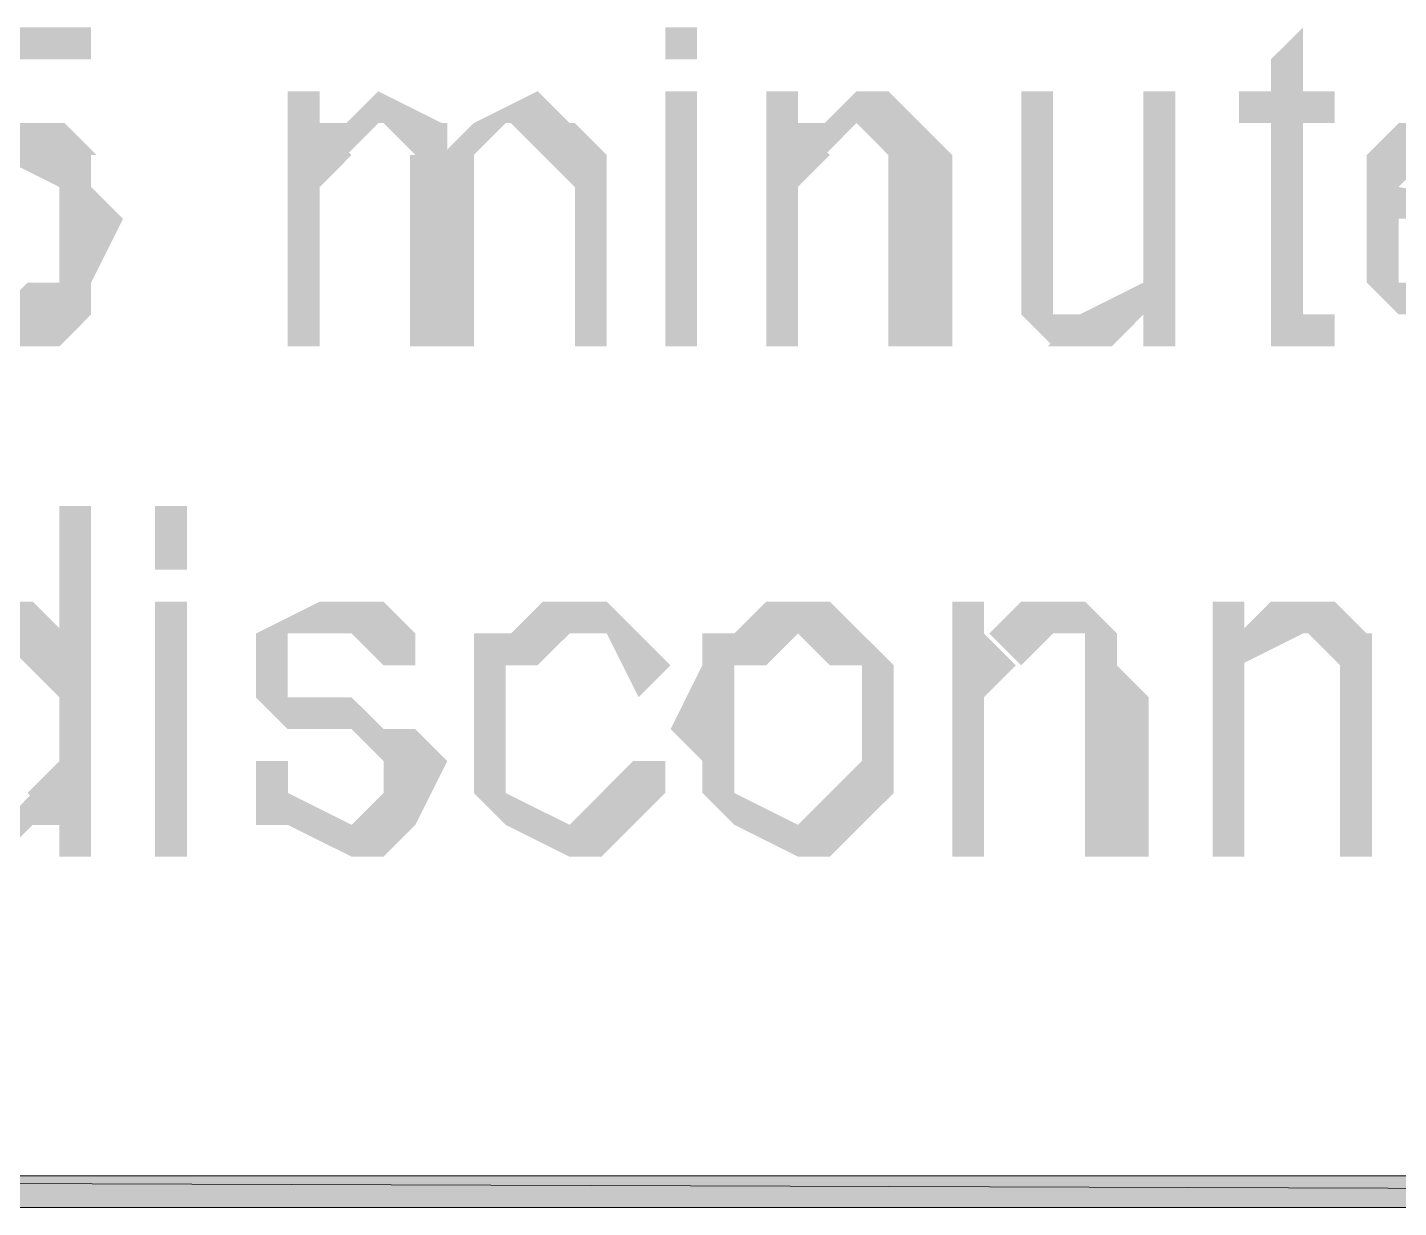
# Model space of a CAD drawing. Header units: millimetres. Extents: x 41 to 1635, y 11 to 1528.
# Drawn here: x 1462.13 to 1480.17, y 1135.36 to 1150.87 of the extents above; entities that cross this region are included whole.
import ezdxf

# ---------------------------------------------------------------- set-up
doc = ezdxf.new("R2010")
doc.units = ezdxf.units.MM
doc.header["$LTSCALE"] = 8
for name, color, linetype in [('1', 7, 'CONTINUOUS'), ('PDF2_Geometry', 7, 'CONTINUOUS'), ('PDF2_Solid Fills', 7, 'CONTINUOUS')]:
    doc.layers.add(name, color=color, linetype=linetype)

# ---------------------------------------------------------------- blocks, each defined once
blk = doc.blocks.new('Sinee')
at = {"layer": 'PDF2_Solid Fills', "transparency": 33554559}
for points in [[(218.049, -377.061), (215.953, -377.061), (215.533, -379.158), (215.953, -379.158), (216.372, -378.739), (218.049, -378.739), (216.372, -378.739), (216.372, -377.48), (218.049, -377.48)], [(233.985, -377.061), (233.565, -377.48), (233.565, -377.9), (233.146, -377.9), (233.146, -378.319), (233.565, -378.319), (233.565, -380.835), (233.985, -380.835), (233.985, -378.319), (234.404, -378.319), (234.404, -377.9), (233.985, -377.9)], [(221.055, -377.9), (220.635, -377.9), (220.635, -381.255), (221.055, -381.255), (221.055, -379.158), (221.474, -378.739), (221.055, -378.319)], [(221.824, -377.9), (221.404, -378.319), (220.985, -378.319), (221.404, -378.739), (221.824, -378.319), (222.662, -378.319)], [(223.92, -377.9), (223.082, -378.319), (222.662, -378.739), (222.243, -378.739), (222.243, -381.255), (223.082, -381.255), (223.082, -378.739), (223.501, -378.319), (224.34, -378.319)], [(227.345, -377.9), (226.926, -377.9), (226.926, -381.255), (227.345, -381.255), (227.345, -379.158), (227.764, -378.739), (227.345, -378.319)], [(228.114, -377.9), (227.695, -378.319), (227.275, -378.319), (227.695, -378.739), (228.114, -378.319), (228.953, -378.319), (228.533, -377.9)], [(230.7, -377.9), (230.281, -377.9), (230.281, -380.835), (230.7, -381.255), (231.119, -380.835), (230.7, -380.835), (230.7, -379.577)], [(217.281, -378.319), (216.861, -378.319), (216.442, -378.739), (218.119, -378.739), (217.7, -378.319)], [(224.41, -378.319), (223.571, -378.319), (224.41, -379.158), (224.41, -381.255), (224.829, -381.255), (224.829, -378.739)], [(228.953, -378.319), (228.114, -378.319), (228.533, -378.739), (228.533, -381.255), (229.372, -381.255), (229.372, -378.739)], [(235.243, -378.319), (234.823, -378.739), (234.823, -380.416), (235.243, -380.835), (236.081, -380.835), (235.662, -380.416), (235.243, -380.416), (235.243, -379.577), (237.339, -379.577), (235.243, -379.158), (236.081, -378.319)], [(218.049, -378.739), (216.791, -378.739), (217.63, -379.158), (217.63, -380.416), (217.211, -380.416), (216.791, -380.835), (215.953, -380.835), (216.372, -381.255), (217.63, -381.255), (218.049, -380.835), (218.049, -380.416), (218.469, -379.577), (218.049, -379.158)], [(231.888, -380.416), (231.049, -380.835), (230.63, -381.255), (231.469, -381.255), (231.888, -380.835)], [(218.049, -383.351), (217.63, -383.351), (217.63, -385.029), (216.791, -385.029), (217.63, -385.868), (217.63, -386.706), (217.211, -387.126), (217.63, -387.545), (217.63, -387.964), (218.049, -387.964)], [(216.861, -384.61), (216.023, -384.61), (216.023, -385.029), (215.603, -385.448), (215.603, -387.126), (216.023, -387.545), (216.861, -387.545), (216.023, -386.706), (216.023, -385.448), (216.442, -385.448), (216.861, -385.029), (217.7, -385.029), (217.281, -384.61)], [(221.055, -384.61), (220.216, -385.029), (221.474, -385.029), (221.893, -385.448), (222.313, -385.448), (222.313, -385.029), (221.893, -384.61)], [(224.41, -384.61), (223.99, -384.61), (223.571, -385.029), (224.829, -385.029), (225.248, -385.868), (225.668, -385.448), (224.829, -384.61)], [(227.345, -384.61), (226.926, -384.61), (226.506, -385.029), (227.345, -385.029), (227.764, -385.448), (228.184, -385.448), (228.184, -386.706), (227.764, -387.126), (227.345, -387.545), (226.506, -387.545), (227.345, -387.964), (227.764, -387.964), (228.603, -387.126), (228.603, -385.448), (227.764, -384.61)], [(229.791, -384.61), (229.372, -384.61), (229.372, -387.964), (229.791, -387.964), (229.791, -385.868), (230.211, -385.448), (229.791, -385.029)], [(230.7, -384.61), (230.281, -384.61), (229.861, -385.029), (230.281, -385.448), (230.7, -385.029), (231.538, -385.029), (231.119, -384.61)], [(233.216, -384.61), (232.797, -384.61), (232.797, -387.964), (233.216, -387.964), (233.216, -385.029)], [(233.985, -384.61), (233.565, -384.61), (233.146, -385.029), (233.146, -385.448), (233.985, -385.029), (234.823, -385.029), (234.404, -384.61)], [(220.216, -385.029), (220.216, -385.868), (220.635, -386.287), (221.474, -386.287), (221.894, -386.706), (221.894, -387.126), (221.474, -387.545), (220.216, -387.545), (220.635, -387.545), (221.474, -387.964), (221.894, -387.964), (222.313, -387.545), (222.732, -386.706), (222.313, -386.287), (221.894, -386.287), (221.474, -385.868), (220.635, -385.868), (220.635, -385.029), (221.055, -385.029)], [(223.501, -385.029), (223.082, -385.029), (223.082, -387.126), (223.501, -387.545), (224.34, -387.545), (223.501, -387.126), (223.501, -385.448), (223.92, -385.448), (224.34, -385.029)], [(226.506, -385.029), (226.087, -385.029), (226.087, -385.448), (225.668, -386.287), (226.087, -386.706), (226.087, -387.126), (226.506, -387.545), (227.345, -387.545), (226.506, -387.126), (226.506, -385.448), (226.926, -385.448), (227.345, -385.029)], [(231.538, -385.029), (230.7, -385.029), (231.119, -385.029), (231.119, -387.964), (231.958, -387.964), (231.958, -385.868), (231.538, -385.448)], [(234.893, -385.029), (234.055, -385.029), (234.474, -385.448), (234.474, -387.964), (234.893, -387.964), (234.893, -385.448)], [(220.636, -386.706), (220.216, -386.706), (220.216, -387.545), (221.474, -387.545), (220.636, -387.125)], [(225.178, -386.706), (224.34, -387.545), (223.501, -387.545), (224.34, -387.964), (224.759, -387.964), (225.598, -387.125), (225.598, -386.706)], [(217.281, -387.125), (216.861, -387.545), (216.023, -387.545), (216.861, -387.964), (217.281, -387.545), (217.7, -387.545)]]:
    blk.add_hatch(color=256, dxfattribs=at).paths.add_polyline_path(points)
at = {"layer": 'PDF2_Geometry', "lineweight": 5}
for points in [[(186.598, -392.158), (187.437, -392.577), (311.138, -392.577)], [(186.598, -392.158), (311.983, -392.158), (311.138, -392.577)], [(216.023, -392.158), (249.15, -392.158)], [(206.797, -392.577), (226.506, -392.577)], [(226.506, -392.577), (249.151, -392.577)]]:
    blk.add_lwpolyline(points, close=True, dxfattribs=at)
for points in [[(216.023, -392.158), (249.15, -392.158), (216.023, -392.158)], [(206.797, -392.577), (226.506, -392.577), (206.797, -392.577)], [(226.506, -392.577), (249.151, -392.577), (226.506, -392.577)]]:
    blk.add_lwpolyline(points, dxfattribs=at)
at = {"layer": 'PDF2_Solid Fills', "lineweight": 5, "transparency": 33554559}
for points in [[(225.598, -377.481), (226.017, -377.481), (225.598, -377.061), (226.017, -377.061)], [(225.598, -381.255), (226.017, -381.255), (225.598, -377.9), (226.017, -377.9)], [(232.307, -377.9), (231.888, -377.9), (232.307, -381.255), (231.888, -381.255)], [(222.732, -378.319), (221.893, -378.319), (222.732, -378.739), (222.313, -378.739)], [(234.404, -380.835), (233.565, -380.835), (234.404, -381.255), (233.565, -381.255)], [(218.888, -384.19), (219.308, -384.19), (218.888, -383.351), (219.308, -383.351)], [(218.888, -387.964), (219.308, -387.964), (218.888, -384.609), (219.308, -384.609)], [(186.598, -392.158), (187.437, -392.577), (311.138, -392.577)], [(186.598, -392.158), (311.983, -392.158), (311.138, -392.577)]]:
    blk.add_solid(points, dxfattribs=at)

msp = doc.modelspace()

# ---------------------------------------------------------------- block references
at = {"layer": '1'}
msp.add_blockref('Sinee', (1244.924, 1527.933), dxfattribs=at)

doc.saveas('drawing.dxf')
